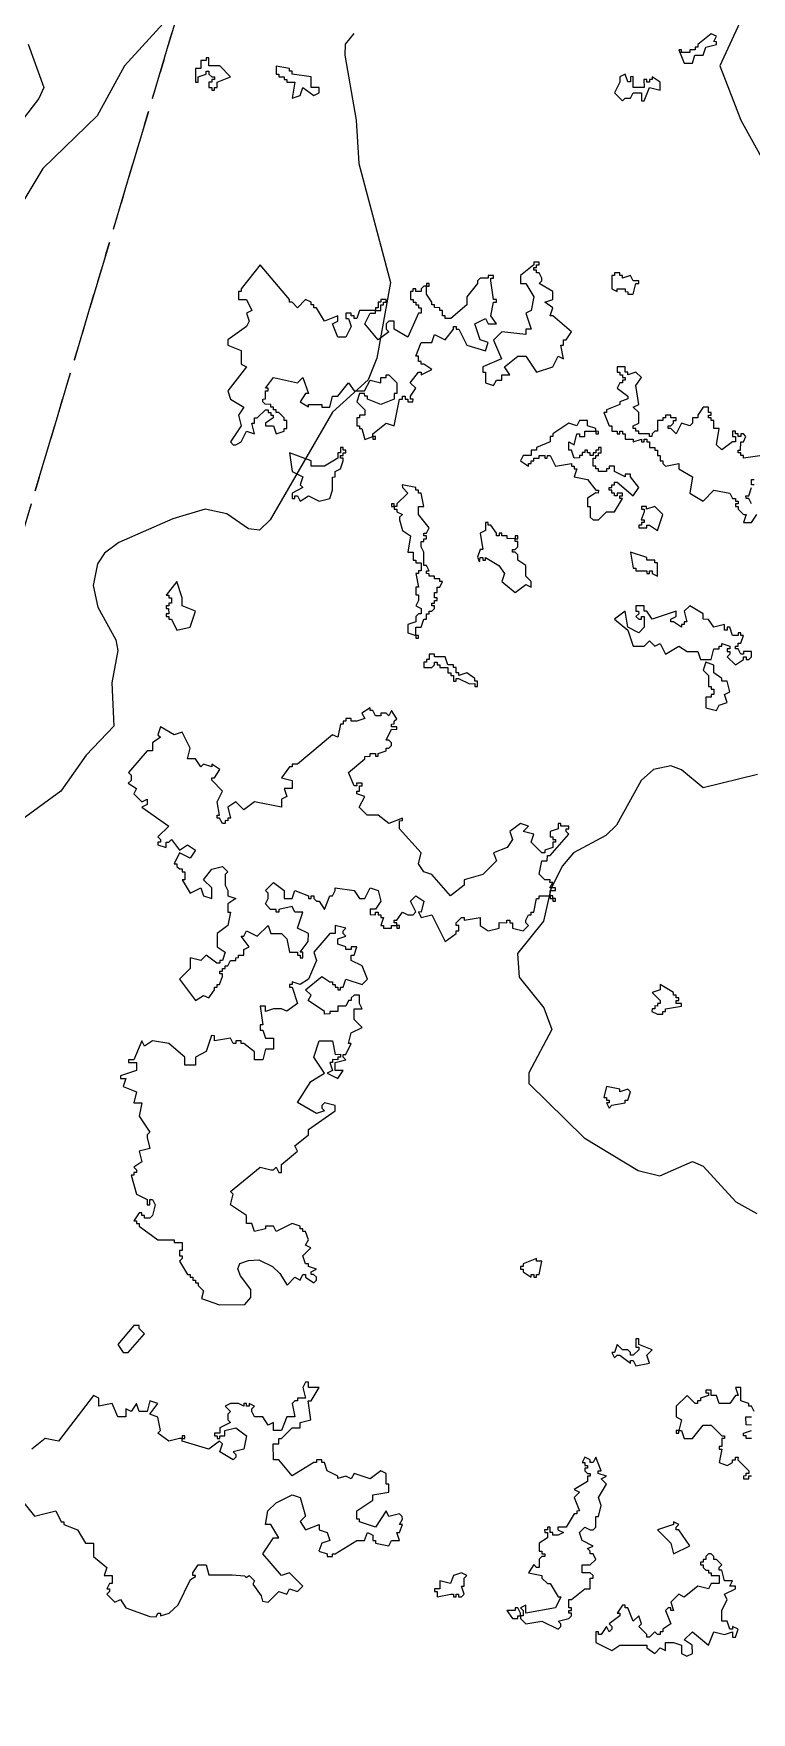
# Model space of a CAD drawing. Header units: metres. Extents: x -550 to 550, y -500 to 950.
# Drawn here: x -35.5 to 31.3, y 37.5 to 193.8 of the extents above; entities that cross this region are included whole.
import ezdxf

# ---------------------------------------------------------------- set-up
doc = ezdxf.new("R2010")
doc.units = ezdxf.units.M
doc.header["$LTSCALE"] = 2
doc.linetypes.add('PHANTOM', pattern=[6.35, 3.175, -0.635, 0.635, -0.635, 0.635, -0.635])
for name, color, linetype in [('SITE-PROPERTY', 7, 'PHANTOM'), ('SITE-PROPERTY-SITE', 1, 'PHANTOM'), ('SITE-TREE-CANOPY', 94, 'CONTINUOUS'), ('TOPO-CONTOUR-MAJOR', 8, 'CONTINUOUS'), ('TOPO-CONTOUR-MINOR', 9, 'CONTINUOUS')]:
    doc.layers.add(name, color=color, linetype=linetype)

msp = doc.modelspace()

# ---------------------------------------------------------------- linework, layer by layer
at = {"layer": 'SITE-PROPERTY'}
for points in [[(-91.29, 364.29), (28.27, 364.14), (-149.92, -232.31), (-283.98, -308.65), (-550, -309.07), (-550, 364.89)], [(-91.29, 364.29), (28.27, 364.14), (-149.92, -232.31), (-283.98, -308.65), (-550, -309.07), (-550, 364.89)], [(109.19, 124.16), (108.93, -1.9), (-81.11, -2.07), (-1.63, 263.96), (84.76, 263.8)]]:
    msp.add_lwpolyline(points, close=True, dxfattribs=at)
at = {"layer": 'SITE-PROPERTY-SITE'}
msp.add_lwpolyline([(109.19, 124.16), (108.93, -1.9), (-81.11, -2.07), (-1.63, 263.96), (84.76, 263.8)], close=True, dxfattribs=at)
at = {"layer": 'SITE-TREE-CANOPY'}
for points in [[(26.35, 192.76), (26.35, 192.51), (26.1, 192.51), (26.1, 192.26), (25.6, 192.26), (25.6, 192.01), (24.85, 192.01), (24.85, 192.26), (24.6, 192.26), (25.1, 191.01), (25.85, 191.02), (26.09, 191.76), (26.85, 191.76), (27.1, 192.52), (28.1, 192.76), (28.1, 193.01), (27.85, 193.02), (28.1, 193.52), (27.6, 193.76)], [(-19.15, 191.51), (-19.4, 191.51), (-19.4, 191.26), (-19.9, 191.26), (-19.9, 190.51), (-20.4, 190.51), (-20.4, 189.26), (-20.15, 189.26), (-20.15, 189.76), (-19.41, 190.01), (-19.41, 190.26), (-19.15, 190.26), (-19.15, 190.01), (-18.9, 189.76), (-18.65, 189.76), (-18.65, 189.51), (-18.9, 189.51), (-18.9, 189.26), (-19.15, 189.26), (-19.15, 188.76), (-18.9, 188.76), (-18.9, 188.5), (-18.65, 188.52), (-18.65, 188.76), (-18.4, 188.76), (-18.4, 189.26), (-17.15, 189.76), (-18.15, 190.76), (-19.15, 190.76)], [(-12.9, 190.01), (-12.65, 190.01), (-12.65, 189.76), (-12.15, 189.76), (-12.15, 189.51), (-11.9, 189.51), (-11.9, 189.26), (-11.16, 189.26), (-11.4, 187.76), (-10.65, 188.02), (-10.4, 188.76), (-9.4, 188.01), (-8.9, 188.26), (-8.9, 188.76), (-9.65, 188.76), (-9.65, 189.76), (-11.4, 190.01), (-11.4, 190.26), (-11.65, 190.26), (-11.65, 190.51), (-12.9, 190.75)], [(19.1, 189.76), (19.1, 189.26), (18.6, 188.26), (19.35, 187.51), (19.6, 187.76), (20.1, 187.76), (20.35, 188.26), (21.1, 188.26), (21.1, 187.51), (21.35, 187.51), (21.85, 188.76), (22.85, 188.51), (22.85, 189.26), (22.1, 189.76), (22.1, 189.51), (21.85, 189.51), (21.85, 189.26), (21.6, 189.26), (21.6, 189.51), (21.34, 189.51), (21.35, 188.76), (20.35, 188.76), (20.35, 189.77), (20.1, 189.75), (20.09, 189.27), (19.85, 189.27), (19.6, 190.01)], [(-3.9, 156.52), (-2.65, 157.51), (-1.9, 157.26), (-1.4, 159.76), (-1.15, 159.76), (-1.15, 160.02), (-0.9, 160.02), (-0.9, 159.76), (-0.65, 159.76), (-0.65, 159.51), (-0.16, 159.51), (-0.15, 159.76), (-0.4, 159.76), (-0.4, 160.01), (0.1, 160.76), (-0.41, 161.26), (0.35, 162.26), (0.6, 162.26), (0.6, 162.02), (1.6, 162.51), (0.85, 163.01), (0.6, 163.01), (0.6, 163.26), (0.35, 163.26), (0.35, 163.76), (0.1, 163.76), (0.6, 165.01), (1.6, 165.01), (1.85, 165.76), (2.85, 165.26), (3.6, 166.26), (3.6, 166.51), (3.85, 166.51), (3.85, 166.26), (4.1, 166.26), (4.84, 164.76), (6.6, 164.25), (6.85, 165.01), (6.1, 165.26), (5.6, 166.76), (6.6, 167.26), (6.85, 166.76), (7.6, 166.76), (7.1, 167.51), (7.35, 168.76), (7.6, 168.76), (7.6, 169.01), (7.35, 169.01), (7.1, 170.76), (7.1, 171.01), (7.35, 171.01), (7.35, 171.26), (6.85, 171.26), (6.85, 171.01), (6.1, 171.01), (5.85, 170.76), (5.85, 170.51), (4.85, 169.26), (4.85, 168.51), (3.35, 167.26), (2.85, 167.26), (2.85, 167.51), (2.6, 167.51), (2.59, 168.01), (2.35, 168.01), (2.35, 168.26), (1.85, 168.27), (1.85, 168.51), (1.6, 168.51), (1.6, 168.76), (1.1, 169.51), (1.09, 170.26), (0.85, 170.26), (0.6, 170.01), (0.6, 169.76), (0.1, 169.76), (0.1, 170.01), (-0.16, 170.01), (-0.16, 169.76), (-0.4, 169.76), (-0.4, 169.01), (-0.15, 169.01), (-0.15, 168.76), (0.1, 168.76), (0.1, 168.51), (0.35, 168.51), (0.35, 168.26), (0.6, 168.26), (0.6, 167.76), (0.35, 167.76), (-0.65, 165.51), (-1.9, 166.26), (-1.9, 167.01), (-2.4, 167.01), (-2.65, 166.76), (-2.65, 166.26), (-2.4, 166.01), (-3.4, 165.26), (-4.65, 166.76), (-4.15, 167.76), (-3.66, 167.76), (-3.66, 168.01), (-5.15, 168.01), (-5.4, 167.26), (-5.65, 167.26), (-5.65, 167.51), (-5.9, 167.51), (-5.9, 167.76), (-6.4, 167.76), (-6.4, 167.26), (-6.15, 167.26), (-5.9, 166.51), (-6.4, 165.51), (-7.16, 165.51), (-7.65, 166.77), (-7.15, 167.01), (-7.15, 167.51), (-8.4, 167.01), (-9.15, 168.26), (-9.4, 168.26), (-9.4, 168.51), (-9.65, 168.51), (-9.65, 168.76), (-10.15, 169.02), (-10.9, 168.26), (-11.4, 168.76), (-11.65, 168.76), (-11.65, 169.01), (-14.4, 172.26), (-16.15, 170.01), (-16.15, 169.76), (-16.41, 169.76), (-16.4, 169.01), (-15.66, 169.01), (-15.15, 168.01), (-15.65, 167.75), (-15.41, 167.01), (-15.65, 166.51), (-17.4, 165.27), (-17.4, 164.76), (-16.15, 164.26), (-16.15, 163.01), (-15.65, 162.76), (-17.4, 160.52), (-17.15, 159.76), (-15.9, 159.01), (-16.4, 158.26), (-16.16, 157.27), (-17.15, 155.77), (-16.9, 155.51), (-16.65, 155.51), (-16.15, 155.76), (-15.65, 156.76), (-14.9, 156.51), (-15.15, 157.51), (-14.9, 157.51), (-14.9, 158.01), (-14.65, 158.01), (-13.9, 158.76), (-13.65, 158.76), (-13.65, 158.51), (-13.4, 158.51), (-13.4, 158.26), (-13.16, 158.26), (-13.16, 158.01), (-13.9, 157.51), (-13.9, 157.26), (-13.15, 157.26), (-12.9, 156.51), (-12.15, 156.76), (-12.15, 157.02), (-11.9, 157.02), (-11.9, 157.76), (-12.15, 157.76), (-12.15, 158.01), (-12.65, 158.51), (-12.9, 158.51), (-12.9, 158.76), (-13.15, 158.76), (-13.15, 159.01), (-13.4, 159.01), (-13.4, 159.26), (-13.91, 159.27), (-14.15, 159.51), (-14.15, 159.75), (-13.9, 159.77), (-13.9, 160.51), (-13.65, 160.51), (-13.65, 160.76), (-13.9, 160.76), (-13.15, 161.76), (-10.9, 161.26), (-10.4, 161.76), (-9.9, 160.26), (-10.15, 160.26), (-10.65, 159.51), (-9.9, 159.02), (-9.9, 159.26), (-8.65, 159.26), (-8.65, 159.01), (-7.9, 159.01), (-7.65, 160.01), (-7.15, 160.01), (-6.15, 161.26), (-5.65, 160.51), (-4.66, 160.51), (-4.16, 161.51), (-3.15, 161.26), (-3.15, 161.76), (-2.65, 161.76), (-2.65, 162.01), (-2.4, 162.01), (-1.66, 161.26), (-1.65, 160.26), (-1.9, 160.26), (-1.9, 159.76), (-3.15, 159.26), (-4.4, 159.76), (-4.4, 160.01), (-4.65, 160.01), (-4.66, 160.27), (-5.15, 160.27), (-5.4, 159.51), (-4.65, 158.76), (-4.65, 158.26), (-5.15, 158.26), (-5.15, 158.01), (-5.4, 158.01), (-5.4, 157.26), (-5.15, 157.26), (-5.15, 157.01), (-4.91, 157.01), (-4.65, 156), (-3.9, 156.26)], [(9.85, 170.51), (10.35, 170.51), (11.1, 169.27), (10.85, 168.01), (10.35, 167.76), (10.85, 166.26), (10.35, 166.26), (10.34, 165.76), (8.1, 166.01), (7.35, 165.25), (8.09, 163.51), (6.34, 162.76), (6.34, 162.26), (6.6, 162.26), (6.6, 161.26), (7.35, 161.01), (7.6, 161.51), (8.1, 161.51), (8.1, 162.01), (8.85, 162), (8.35, 162.76), (9.6, 163.76), (10.35, 163.76), (11.35, 162.26), (12.85, 162.76), (13.35, 163.76), (13.85, 163.51), (13.59, 164.76), (13.85, 164.76), (13.85, 165.26), (14.1, 165.26), (14.6, 166.01), (12.85, 167.51), (12.6, 167.51), (12.85, 168.26), (12.1, 168.76), (12.85, 169.01), (12.85, 169.76), (11.6, 170.51), (11.85, 170.76), (11.85, 171.01), (11.6, 171.51), (11.35, 171.51), (11.35, 171.76), (11.1, 171.76), (11.1, 172.01), (11.35, 172.01), (11.35, 172.26), (11.6, 172.26), (11.6, 172.51), (11.1, 172.51), (11.1, 172.26), (9.85, 171.26)], [(1.35, 170.26), (1.35, 170.51), (1.1, 170.51), (1.09, 170.26)], [(18.6, 171.26), (18.35, 171.26), (18.35, 170.01), (18.85, 169.76), (18.85, 170.01), (19.6, 170.01), (19.6, 169.76), (19.85, 169.75), (19.85, 169.51), (20.35, 169.51), (20.6, 170.51), (20.85, 170.51), (20.85, 170.77), (20.35, 170.76), (20.1, 171.26), (19.35, 171.01), (19.35, 171.26), (19.09, 171.26), (19.1, 171.51), (18.6, 171.51)], [(-3.15, 168.01), (-3.15, 168.51), (-2.9, 168.51), (-2.9, 168.76), (-2.65, 168.76), (-2.65, 169.01), (-3.16, 169.01), (-3.16, 168.76), (-3.4, 168.76), (-3.4, 168.26), (-3.65, 168.26), (-3.66, 168.01)], [(16.85, 157.01), (16.1, 157.26), (16.1, 157.76), (15.35, 157.76), (15.09, 157.26), (14.35, 157.51), (12.85, 156.52), (12.85, 156.26), (12.6, 156.26), (12.6, 155.76), (11.35, 155.26), (11.35, 155), (10.85, 155.01), (10.85, 154.5), (10.1, 154.51), (9.84, 154.01), (10.6, 153.52), (10.6, 153.76), (10.85, 153.76), (10.85, 154.02), (11.09, 154.02), (11.09, 154.26), (11.6, 154.26), (11.6, 154.51), (12.1, 154.51), (12.1, 154.26), (12.34, 154.26), (12.35, 154.51), (12.6, 154.51), (13.1, 153.51), (14.6, 153.77), (14.6, 153.51), (14.85, 153.51), (14.85, 153.26), (15.1, 153.26), (14.85, 152.51), (16.1, 152.26), (16.85, 151.26), (17.1, 151.26), (17.09, 151.01), (16.85, 151.02), (16.1, 150.52), (16.1, 149.76), (16.35, 149.76), (16.35, 148.76), (16.6, 148.51), (17.1, 148.51), (17.85, 149.26), (18.6, 149.26), (19.35, 150.51), (19.1, 150.51), (19.1, 150.76), (19.35, 150.76), (19.35, 151.01), (18.85, 151.01), (18.85, 150.76), (18.6, 150.76), (18.6, 151.01), (18.34, 151.01), (18.35, 151.26), (18.1, 151.26), (18.1, 151.51), (18.35, 151.51), (18.35, 151.76), (18.6, 151.76), (18.6, 152.01), (18.84, 152.01), (20.35, 150.75), (20.85, 151.51), (20.1, 152.51), (20.1, 152.76), (19.6, 152.76), (19.6, 152.51), (18.6, 153.02), (18.6, 153.5), (18.1, 153.51), (18.1, 153.26), (17.85, 153.26), (17.85, 153.01), (17.1, 153.01), (17.1, 153.26), (16.85, 153.26), (16.85, 153.51), (16.6, 153.51), (16.6, 154.26), (16.85, 154.26), (16.85, 154.51), (17.1, 154.51), (17.1, 154.76), (17.35, 154.76), (17.35, 155.26), (17.1, 155.26), (17.1, 155.01), (16.85, 155.01), (16.85, 154.76), (16.6, 154.76), (16.6, 154.51), (16.35, 154.51), (16.35, 154.76), (16.1, 154.76), (16.1, 155.01), (15.85, 155.01), (15.85, 154.77), (15.6, 154.77), (15.6, 154.51), (15.35, 154.51), (15.35, 154.27), (14.84, 154.25), (14.6, 155.01), (14.35, 155.01), (14.35, 155.76), (14.85, 155.51), (15.1, 156.51), (15.35, 156.51), (15.35, 156.26), (15.84, 156.26), (15.85, 156.76), (16.85, 156.76)], [(16.85, 156.51), (17.1, 156.51), (17.1, 156.75), (16.85, 156.76)], [(-11.15, 150.51), (-11.15, 150.76), (-10.9, 150.76), (-10.65, 150.26), (-9.9, 150.76), (-8.9, 150.26), (-7.91, 150.51), (-7.65, 151.26), (-7.65, 152.5), (-7.4, 152.52), (-7.4, 153), (-6.9, 153.26), (-6.65, 154.01), (-6.65, 154.26), (-6.9, 154.26), (-6.9, 154.51), (-6.65, 154.51), (-6.65, 154.76), (-6.4, 154.76), (-6.4, 155.01), (-6.65, 155.01), (-6.65, 155.26), (-6.9, 155.26), (-6.9, 154.76), (-7.16, 154.76), (-7.15, 154.26), (-8.4, 153.51), (-9.65, 153.51), (-9.65, 154.01), (-11.65, 154.76), (-11.4, 153.01), (-10.4, 152.51), (-10.65, 151.76), (-10.4, 151.51), (-11.4, 151.01), (-11.4, 150.51)], [(-3.9, 156.01), (-3.65, 156.01), (-3.65, 156.26), (-3.9, 156.26)], [(-1.9, 149.5), (-1.65, 149.52), (-1.65, 149.26), (-1.15, 149.01), (-1.41, 148.76), (-1.41, 148.51), (-1.15, 147.51), (-0.4, 147.01), (-0.65, 145.51), (-0.15, 145.51), (-0.15, 144.76), (0.1, 144.76), (0.1, 144.51), (0.6, 144.51), (0.6, 143.76), (0.35, 143.76), (0.35, 143.51), (0.1, 143.51), (0.35, 142.26), (0.1, 142.26), (0.1, 141.52), (0.35, 141.52), (0.35, 141.01), (0.1, 140.51), (0.6, 140.26), (0.6, 139.76), (0.35, 139.76), (0.1, 139.51), (0.1, 139.01), (-0.65, 138.76), (-0.65, 138.01), (0.1, 137.76), (0.1, 138.51), (0.6, 138.51), (0.85, 139.26), (1.1, 139.26), (1.1, 139.76), (1.35, 139.76), (1.35, 140.01), (1.6, 140.01), (1.85, 140.26), (1.85, 140.51), (1.6, 140.51), (1.6, 140.76), (1.85, 140.76), (1.85, 141.01), (2.1, 141.01), (2.1, 141.26), (1.85, 141.26), (1.85, 141.76), (2.1, 141.76), (2.1, 142.26), (2.35, 142.26), (2.6, 142.76), (2.35, 142.76), (2.35, 143.01), (1.85, 143.01), (1.85, 143.26), (1.35, 143.26), (1.35, 143.5), (1.09, 143.51), (1.1, 143.76), (1.35, 143.76), (1.1, 144.26), (0.85, 144.26), (0.84, 145.51), (0.6, 146.01), (0.6, 146.51), (0.85, 146.51), (0.85, 146.76), (1.1, 146.76), (1.1, 147.01), (0.85, 147.01), (0.85, 147.27), (1.1, 147.27), (1.35, 147.77), (0.35, 149.01), (0.34, 149.76), (0.85, 149.76), (0.6, 151.01), (0.35, 151.01), (0.35, 151.26), (0.1, 151.26), (0.1, 151.52), (-1.16, 151.76), (-1.15, 151.51), (-0.65, 151), (-1.65, 150.01), (-1.65, 149.76), (-1.9, 149.76)], [(-1.9, 150.01), (-2.16, 150.01), (-2.16, 149.76), (-1.9, 149.76)], [(21.6, 147.76), (21.6, 148.01), (21.85, 148.01), (22.6, 147.51), (23.1, 149), (22.35, 149.76), (21.59, 149.51), (21.59, 149.76), (21.1, 149.76), (21.1, 149.51), (21.35, 149.51), (21.35, 149.26), (21.09, 148.51), (21.35, 148.51), (21.35, 148.26), (21.1, 148.26), (21.1, 148.01), (20.85, 148.01), (20.85, 147.76)], [(8.6, 146.77), (8.6, 147.01), (8.1, 147.01), (8.1, 147.26), (7.85, 147.26), (7.85, 147.01), (7.6, 147.01), (7.6, 147.26), (7.1, 148.01), (6.85, 148.01), (6.85, 148.26), (6.6, 148.26), (6.6, 147.51), (6.1, 147.26), (6.35, 145.76), (6.1, 145.76), (5.85, 145.03), (6.03, 144.61), (6.1, 145.01), (6.35, 145.01), (6.35, 144.76), (6.6, 144.75), (6.6, 145.01), (7.84, 144.26), (8.35, 143.51), (8.1, 142.76), (9.35, 141.76), (10.35, 142.51), (10.85, 142.26), (10.85, 142.76), (10.35, 143.26), (10.34, 144.26), (9.6, 144.76), (9.59, 145.26), (9.35, 145.51), (9.1, 145.51), (9.1, 145.76), (9.35, 145.76), (9.6, 146.01), (9.6, 146.51), (9.35, 146.51), (9.35, 146.76)], [(9.6, 146.76), (9.6, 147.01), (9.35, 147.01), (9.35, 146.76)], [(20.35, 144.01), (20.6, 144.01), (20.6, 143.76), (21.6, 143.76), (21.6, 143.51), (21.85, 143.51), (21.85, 143.76), (22.1, 143.76), (22.1, 143.51), (22.6, 143.27), (22.6, 144.51), (22.35, 144.51), (22.35, 144.76), (21.6, 144.76), (21.6, 145.01), (20.1, 145.5)], [(-23.15, 140.26), (-22.91, 140.26), (-22.9, 139.75), (-23.15, 139.76), (-23.15, 139.51), (-22.9, 139.51), (-22.9, 139.27), (-22.65, 139.27), (-22.15, 138.26), (-20.9, 138.51), (-20.41, 140.01), (-21.65, 140.51), (-21.65, 141.25), (-22.15, 142.76), (-23.15, 141.51), (-22.9, 141.51), (-22.9, 141.26), (-22.65, 141.26), (-22.65, 140.76), (-22.9, 140.76), (-22.9, 140.51), (-23.15, 140.51)], [(25.1, 140.01), (25.34, 139.01), (25.1, 139.01), (25.1, 138.76), (24.85, 138.76), (24.85, 138.51), (24.09, 139.01), (23.85, 139.01), (23.85, 139.26), (24.35, 139.51), (24.35, 140.02), (22.1, 139.26), (21.6, 140.01), (21.35, 140.01), (21.35, 140.51), (20.6, 140.51), (20.6, 140.01), (20.84, 140.01), (20.85, 139.76), (20.6, 139.51), (20.85, 139.26), (21.1, 139.26), (21.1, 139.51), (21.35, 139.51), (21.35, 138.51), (20.85, 138.01), (19.85, 138.51), (19.59, 140.01), (18.6, 139.26), (19.84, 138.26), (20.35, 136.76), (21.35, 136.76), (21.85, 137.26), (22.35, 136.76), (22.85, 137.01), (23.35, 136.01), (24.6, 136.76), (25.35, 136.27), (26.35, 136.26), (26.6, 135.51), (27.6, 135.51), (27.85, 136.51), (28.35, 136.51), (28.35, 136.76), (28.6, 136.76), (28.6, 137.01), (29.34, 136.76), (29.35, 136.5), (29.1, 136.51), (29.1, 136.26), (29.35, 136.26), (29.35, 136.02), (29.1, 135.76), (29.85, 135.01), (30.6, 135.51), (30.6, 135.76), (30.85, 135.76), (30.85, 135.51), (31.1, 135.51), (31.34, 135.76), (31.35, 136.26), (30.6, 136.26), (30.6, 136.01), (30.35, 136.01), (30.1, 136.51), (29.85, 136.52), (29.85, 136.76), (30.1, 136.76), (30.1, 137.02), (30.35, 137.02), (30.6, 137.76), (30.35, 137.76), (30.35, 138.01), (30.1, 138.01), (30.1, 137.76), (29.6, 137.76), (29.35, 138.51), (29.1, 138.51), (29.1, 138.26), (28.85, 138.26), (28.85, 138.76), (27.85, 138.51), (27.35, 139.25), (26.85, 139.26), (26.85, 139.76), (25.6, 140.51)], [(0.1, 137.51), (0.35, 137.51), (0.35, 137.76), (0.1, 137.76)], [(5.85, 133.01), (5.85, 133.51), (5.6, 133.51), (5.6, 133.75), (4.85, 134.26), (4.1, 134.01), (4.1, 134.26), (3.85, 134.26), (3.85, 134.76), (3.6, 134.76), (3.6, 135.01), (3.1, 135.02), (2.85, 135.76), (1.85, 135.76), (1.85, 136.01), (1.34, 136.01), (1.35, 135.51), (1.1, 135.51), (1.1, 135.26), (0.85, 135.26), (0.84, 134.76), (1.6, 134.76), (1.85, 135.01), (1.85, 135.26), (2.1, 135.26), (2.09, 135.01), (2.35, 135.01), (2.35, 134.76), (3.1, 134.76), (3.1, 134.26), (3.35, 134.26), (3.35, 134.01), (3.6, 134.01), (3.6, 133.51), (3.85, 133.51), (3.85, 133.76), (4.09, 133.76), (5.1, 133.26), (5.6, 133.27), (5.6, 133.01)], [(27.85, 135), (27.1, 135.26), (26.85, 134.51), (27.35, 134.02), (27.35, 133.01), (27.6, 133.01), (27.6, 132.76), (27.85, 132.76), (27.85, 132.26), (27.6, 132.26), (27.6, 132.01), (27.1, 132.01), (27.1, 131.01), (28.1, 130.76), (28.35, 131.26), (29.1, 131.51), (28.85, 132.26), (29.35, 132.51), (29.09, 133.51), (28.6, 133.51), (28.6, 133.76), (27.85, 134.26)], [(12.6, 114.01), (13.1, 114.01), (13.1, 114.26), (12.59, 114.26), (12.85, 114.76), (12.59, 114.76), (12.6, 115.01), (12.1, 115.01), (11.6, 115.52), (11.85, 116.76), (12.34, 116.76), (12.35, 117.26), (12.6, 117.26), (14.35, 119.26), (14.1, 119.51), (14.1, 119.76), (14.35, 119.76), (14.35, 120.01), (13.6, 120.01), (13.6, 120.26), (13.35, 120.26), (13.35, 119.76), (12.6, 119.51), (12.6, 119.01), (12.85, 119.01), (12.85, 118.76), (13.1, 118.76), (13.1, 118.51), (12.85, 118.51), (12.85, 118.01), (12.1, 117.76), (12.1, 117.51), (11.85, 117.51), (10.84, 118.51), (11.1, 119.26), (10.1, 119.51), (10.6, 120.01), (9.85, 120.26), (8.85, 119.51), (9.1, 118.76), (8.6, 118.01), (7.35, 117.51), (7.6, 116.76), (6.35, 115.51), (4.6, 115.01), (4.6, 114.51), (3.34, 113.51), (1.6, 115.51), (0.85, 115.76), (0.35, 116.51), (0.6, 117.51), (-1.4, 119.76), (-1.4, 120.5), (-1.15, 120.52), (-1.15, 120.76), (-2.4, 120.26), (-3.4, 121.01), (-4.41, 121.01), (-5.16, 121.76), (-4.65, 122.76), (-5.4, 123.01), (-5.4, 123.26), (-5.15, 123.26), (-5.15, 123.76), (-4.9, 123.76), (-4.9, 124.01), (-5.41, 124.01), (-5.4, 123.76), (-5.65, 123.76), (-6.16, 125), (-4.65, 126.26), (-4.65, 126.5), (-4.15, 126.52), (-4.15, 126.76), (-3.65, 126.76), (-3.65, 126.51), (-3.4, 126.51), (-3.4, 126.76), (-2.65, 127.01), (-2.66, 127.26), (-2.4, 127.26), (-2.15, 127.51), (-2.15, 127.76), (-2.4, 128.01), (-2.65, 128.01), (-2.15, 129.02), (-1.65, 129.01), (-1.66, 129.26), (-2.15, 129.26), (-2.15, 129.5), (-1.9, 129.52), (-1.9, 129.76), (-1.65, 130), (-2.15, 130.76), (-2.41, 130.26), (-2.65, 130.51), (-3.15, 130.51), (-3.15, 130.26), (-3.66, 130.26), (-3.9, 130.76), (-4.15, 130.76), (-4.15, 131.01), (-4.91, 130.51), (-4.65, 130.01), (-5.4, 129.76), (-5.9, 129.77), (-5.9, 130.01), (-6.4, 130.01), (-6.4, 129.76), (-6.66, 129.76), (-6.66, 129.51), (-6.9, 129.51), (-7.16, 128.27), (-7.65, 128.51), (-10.9, 125.76), (-11.4, 125.76), (-11.4, 125.51), (-11.65, 125.51), (-12.4, 124.51), (-11.4, 124.26), (-11.4, 123.51), (-12.15, 123.51), (-11.9, 122.77), (-12.4, 122.51), (-12.4, 121.77), (-14.9, 122.26), (-15.9, 121.51), (-16.65, 122.26), (-17.4, 121.76), (-17.15, 120.76), (-17.4, 120.76), (-17.4, 120.51), (-17.65, 120.52), (-17.65, 120.26), (-17.9, 120.26), (-18.16, 120.76), (-18.4, 120.76), (-18.4, 121.01), (-18.16, 121.01), (-18.4, 122.26), (-17.9, 123.26), (-18.9, 124.27), (-18.9, 124.51), (-18.65, 124.51), (-18.15, 125.27), (-18.9, 125.76), (-18.9, 125.51), (-19.65, 125.76), (-19.91, 125.51), (-20.4, 126.26), (-21.15, 126.26), (-20.9, 127.26), (-21.65, 128.76), (-22.4, 128.51), (-23.65, 129.26), (-23.9, 128.51), (-23.65, 128.27), (-24.4, 127.77), (-24.4, 127.01), (-24.9, 127.01), (-26.65, 125.01), (-26.4, 124.76), (-26.4, 124.26), (-26.66, 124.01), (-25.9, 123.51), (-26.15, 123.01), (-25.4, 122.26), (-24.9, 122.52), (-24.9, 122.02), (-25.4, 121.76), (-22.9, 120.01), (-23.9, 119.01), (-23.65, 118.77), (-23.65, 118.51), (-23.9, 118.51), (-23.9, 118.27), (-23.15, 118.01), (-23.15, 118.51), (-22.9, 118.51), (-22.65, 118.76), (-21.9, 117.76), (-21.15, 118.26), (-20.4, 117.76), (-20.9, 117.02), (-21.9, 117.51), (-22.4, 116.51), (-22.15, 116.51), (-22.15, 116.26), (-21.9, 116.02), (-21.65, 116.02), (-21.65, 115.76), (-21.4, 115.76), (-21.4, 115.01), (-21.65, 115.01), (-20.9, 113.76), (-19.9, 114.26), (-19.65, 113.51), (-18.9, 113.26), (-18.9, 114.27), (-19.65, 115.01), (-18.9, 116.01), (-17.9, 116.26), (-17.4, 115.76), (-17.65, 115.51), (-17.65, 114.51), (-17.4, 114.01), (-17.4, 113.51), (-16.66, 113.26), (-17.4, 112.76), (-17.4, 112.01), (-17.15, 112), (-17.4, 110.76), (-18.4, 110.02), (-18.4, 108.76), (-17.65, 108.26), (-17.9, 107.51), (-18.15, 107.51), (-18.15, 107.26), (-18.41, 107.26), (-19.4, 108.01), (-19.9, 107.51), (-20.9, 107.76), (-20.9, 106.76), (-21.9, 105.76), (-20.4, 103.76), (-19.65, 104.25), (-19.15, 104.01), (-18.65, 104.77), (-18.65, 105.01), (-18.4, 105.01), (-18.4, 105.27), (-18.16, 105.27), (-17.9, 106.01), (-17.9, 106.25), (-18.15, 106.26), (-18.15, 106.51), (-17.9, 106.51), (-17.9, 106.76), (-17.65, 106.76), (-17.65, 107.01), (-17.4, 107.01), (-17.15, 107.51), (-16.65, 107.51), (-16.65, 107.75), (-16.4, 107.77), (-16.4, 108.01), (-15.9, 108.01), (-15.9, 108.51), (-15.4, 108.77), (-16.15, 109.76), (-15.9, 109.76), (-15.66, 110.26), (-14.65, 109.77), (-13.65, 110.77), (-13.4, 110.01), (-12.4, 110.01), (-11.9, 109.51), (-11.66, 108.26), (-10.9, 108.26), (-10.9, 108.01), (-10.65, 108.01), (-10.65, 107.76), (-10.4, 107.76), (-10.41, 108.26), (-10.65, 108.26), (-9.91, 109.26), (-9.9, 110.02), (-10.9, 110.51), (-10.4, 112.01), (-11.15, 112.01), (-11.4, 112.51), (-12.65, 112.25), (-12.65, 112.01), (-12.9, 112.01), (-12.9, 112.26), (-13.41, 112.26), (-13.9, 112.76), (-13.65, 113.26), (-13.65, 113.76), (-13.9, 114.01), (-13.15, 114.76), (-12.15, 114.01), (-12.15, 113.26), (-11.4, 113.27), (-11.15, 114.01), (-9.9, 113.51), (-9.9, 113.26), (-9.65, 113.26), (-9.65, 113.51), (-9.4, 113.51), (-9.4, 113.26), (-9.15, 113.01), (-8.9, 113.01), (-8.41, 112.26), (-7.91, 113.51), (-7.65, 113.51), (-7.4, 114.01), (-7.41, 114.26), (-5.65, 114.01), (-5.15, 113.26), (-4.65, 113.26), (-4.15, 114.26), (-3.4, 114.01), (-3.15, 113.01), (-3.65, 112.27), (-4.15, 112.27), (-4.15, 111.77), (-3.65, 111.76), (-3.65, 112.01), (-3.4, 112.01), (-3.4, 111.76), (-3.15, 111.76), (-3.15, 111.51), (-2.9, 111.51), (-3.15, 110.76), (-2.9, 110.76), (-2.9, 110.51), (-2.15, 110.51), (-2.15, 110.76), (-1.65, 110.76), (-1.65, 111.01), (-1.9, 111.01), (-1.9, 111.26), (-1.65, 111.26), (-1.15, 112.01), (-0.65, 111.76), (-0.15, 111.76), (0.1, 112.02), (-0.4, 113.01), (0.1, 113.51), (0.85, 113.02), (0.6, 112.01), (0.35, 112.02), (0.6, 111.51), (1.6, 111.76), (2.85, 109.26), (3.85, 110.01), (3.85, 110.26), (4.1, 110.26), (4.1, 110.76), (3.85, 110.76), (3.85, 111.01), (4.35, 111.51), (4.6, 111.51), (4.6, 111.26), (6.09, 111.51), (6.1, 110.76), (6.84, 110.26), (7.85, 110.51), (7.85, 111.02), (8.59, 111.01), (8.59, 111.26), (8.85, 111.26), (8.85, 111.01), (9.1, 111.01), (9.1, 110.51), (10.1, 110.26), (10.6, 110.76), (10.35, 111.01), (10.35, 111.26), (10.6, 111.76), (10.85, 111.76), (10.85, 112.01), (11.1, 112.01), (11.35, 113.26), (11.6, 113.26), (11.6, 113.51), (12.6, 113.51)], [(12.6, 113.26), (12.85, 113.26), (12.85, 113.51), (12.6, 113.51)], [(12.85, 113.01), (13.1, 113.01), (13.1, 113.26), (12.85, 113.26)], [(-18.16, 75.46), (-15.8, 75.48), (-15.26, 76.12), (-15.24, 76.88), (-16.21, 78.14), (-16.46, 78.81), (-16.29, 79.29), (-15.48, 79.59), (-14.51, 79.63), (-13.23, 79.01), (-12.56, 78.35), (-11.88, 77.29), (-11.15, 78.01), (-10.65, 77.76), (-10.4, 78.26), (-10.15, 78.26), (-10.15, 78.01), (-9.4, 77.51), (-9.15, 77.76), (-9.15, 78.01), (-9.41, 78.26), (-9.65, 78.26), (-9.65, 78.51), (-9.15, 78.76), (-9.9, 79.01), (-9.9, 79.26), (-10.16, 79.26), (-10.4, 80.02), (-9.66, 80.76), (-10.15, 81), (-9.9, 81.51), (-10.15, 82.26), (-10.4, 82.26), (-10.4, 82.51), (-10.65, 82.51), (-10.65, 82.76), (-11.4, 83.01), (-12.9, 82.27), (-13.15, 82.76), (-13.9, 82.76), (-13.9, 82.51), (-14.9, 82.26), (-15.15, 83.01), (-15.65, 83.01), (-15.66, 83.76), (-17.15, 84.76), (-16.9, 85.76), (-17.16, 86.01), (-14.4, 88.26), (-13.4, 88.01), (-13.15, 88.01), (-12.9, 88.26), (-12.65, 87.76), (-12.41, 87.76), (-12.4, 88.51), (-10.9, 89.76), (-11.15, 90.26), (-9.9, 91.26), (-9.9, 91.76), (-7.41, 93.52), (-7.4, 94), (-8.4, 94.26), (-8.65, 94.01), (-8.65, 93.76), (-8.4, 93.51), (-9.15, 93.26), (-10.9, 94.27), (-9.66, 96.25), (-8.4, 97.01), (-9.4, 98.51), (-8.9, 100.01), (-7.65, 100.01), (-7.41, 98.75), (-6.9, 98.77), (-6.9, 98.51), (-7.15, 98.51), (-7.15, 98.26), (-7.65, 98.27), (-7.65, 98.01), (-7.9, 98.01), (-7.65, 97.26), (-8.15, 97.01), (-7.16, 96.51), (-6.66, 97.26), (-7.4, 97.26), (-7.4, 98.01), (-6.4, 98.26), (-6.65, 98.51), (-6.65, 98.76), (-6.4, 98.76), (-5.9, 99.76), (-6.15, 99.77), (-5.9, 100.76), (-4.9, 101.27), (-5.65, 102.01), (-5.65, 103.01), (-4.9, 103.01), (-5.15, 103.51), (-5.15, 104.26), (-5.65, 104.26), (-5.9, 104.01), (-5.9, 103.76), (-6.16, 103.76), (-6.4, 103.26), (-7.15, 103.26), (-7.15, 102.76), (-7.91, 102.76), (-7.9, 102.52), (-8.4, 102.5), (-8.4, 102.76), (-9.91, 103.76), (-9.65, 104.26), (-10.15, 104.77), (-8.65, 106.01), (-7.9, 105.51), (-7.65, 105.51), (-7.65, 105.26), (-7.4, 105.26), (-7.4, 105.01), (-7.15, 105.01), (-7.15, 104.76), (-6.91, 104.76), (-6.91, 105.01), (-6.65, 105.01), (-6.41, 105.76), (-4.9, 105.26), (-4.4, 105.76), (-4.9, 107.01), (-5.9, 107.51), (-5.9, 108.01), (-5.65, 108.01), (-5.4, 108.76), (-5.9, 108.76), (-5.9, 108.51), (-6.4, 108.51), (-6.4, 108.76), (-7.15, 109.01), (-7.15, 109.51), (-6.4, 109.75), (-6.65, 110.01), (-6.65, 110.26), (-6.4, 110.51), (-7.4, 110.76), (-7.4, 110.01), (-7.9, 110.01), (-9.4, 108.26), (-9.15, 107.51), (-9.9, 105.75), (-10.66, 105.26), (-11.4, 105.51), (-11.4, 105.26), (-11.65, 105.26), (-11.65, 105.01), (-11.4, 105.01), (-10.9, 103.51), (-11.9, 102.77), (-12.4, 103.01), (-13.15, 103.01), (-13.9, 102.76), (-13.9, 103.26), (-14.4, 103.26), (-14.15, 101.51), (-14.4, 101.51), (-14.4, 101.01), (-14.15, 101.01), (-13.9, 100.26), (-13.15, 100.26), (-13.15, 99.26), (-13.9, 99.26), (-14.15, 98.26), (-14.9, 98.26), (-14.9, 99.01), (-15.9, 99.76), (-16.15, 99.76), (-16.15, 100.01), (-16.65, 100.01), (-16.65, 99.76), (-16.91, 99.76), (-17.15, 100.26), (-18.65, 100.02), (-18.65, 100.5), (-18.91, 100.51), (-19.4, 99.02), (-20.4, 98.5), (-20.41, 97.76), (-21.4, 97.76), (-21.4, 98.51), (-22.9, 99.77), (-24.41, 100.01), (-25.15, 99.51), (-25.4, 100.01), (-26.15, 98.26), (-26.65, 98.26), (-26.65, 98.01), (-25.9, 98.01), (-25.9, 97.26), (-27.4, 96.76), (-27.4, 96.51), (-26.9, 96.51), (-27.15, 95.76), (-25.9, 95.26), (-26.15, 94.26), (-25.4, 94.26), (-25.65, 93.01), (-24.66, 91.51), (-24.9, 91.26), (-24.9, 91.01), (-24.65, 90.01), (-25.65, 89.76), (-25.4, 88.76), (-26.16, 88.26), (-25.9, 88.01), (-25.9, 87.76), (-26.15, 87.76), (-26.15, 87.51), (-26.4, 87.51), (-25.91, 85.76), (-24.9, 85.26), (-24.9, 84.76), (-24.65, 84.76), (-24.65, 85.26), (-24.4, 85.26), (-24.15, 84.76), (-24.41, 83.76), (-24.65, 83.52), (-25.15, 83.51), (-25.15, 83.76), (-25.4, 83.76), (-25.4, 84.01), (-25.66, 84.01), (-26.15, 83.26), (-25.9, 83.26), (-25.9, 83.01), (-25.65, 83.01), (-25.65, 82.76), (-23.9, 81.51), (-22.4, 81.51), (-22.4, 81.25), (-21.65, 81.26), (-21.65, 80.51), (-21.9, 80.51), (-21.9, 80.01), (-21.65, 80.01), (-21.65, 79.76), (-21.9, 79.51), (-21.15, 78.26), (-20.9, 78.26), (-20.9, 78.02), (-20.65, 78.02), (-20.65, 77.76), (-20.4, 77.76), (-20.4, 77.51), (-20.15, 77.51), (-20.15, 77.26), (-19.65, 76.76), (-19.84, 76.03)], [(-1.65, 110.5), (-1.4, 110.52), (-1.4, 110.76), (-1.65, 110.76)], [(24.1, 104.51), (22.85, 105.26), (22.85, 104.76), (22.1, 104.51), (22.85, 103.77), (22.85, 103.51), (22.59, 103.51), (22.6, 103.26), (22.35, 103.27), (22.35, 103.01), (22.1, 103.01), (22.09, 102.76), (22.6, 102.51), (23.1, 102.51), (23.1, 102.76), (23.34, 102.76), (23.35, 103.01), (24.85, 103.26), (24.85, 103.51), (24.35, 103.51), (24.35, 103.76), (24.6, 103.76), (24.6, 104.01), (24.35, 104.01), (24.35, 104.26), (24.1, 104.26)], [(17.6, 94.76), (17.85, 94.76), (17.85, 94.51), (18.1, 94.51), (18.09, 94.26), (17.85, 94.26), (18.1, 93.76), (18.35, 94.02), (19.6, 94.26), (19.6, 94.51), (19.85, 94.51), (20.1, 95.26), (19.84, 95.52), (19.1, 95.26), (19.1, 95.51), (17.85, 95.76)], [(10.85, 78.01), (10.85, 78.26), (11.1, 78.26), (11.1, 78.01), (11.35, 78.01), (11.35, 78.26), (11.6, 78.26), (11.85, 79.51), (11.35, 79.51), (11.35, 79.76), (10.1, 79.27), (10.1, 79.01), (9.84, 79.01), (9.85, 78.76), (10.1, 78.76), (10.1, 78.51)], [(-27.15, 71), (-26.66, 71.02), (-25.15, 72.76), (-25.66, 73.26), (-25.65, 73.51), (-26.15, 73.51), (-27.65, 71.76)], [(22.1, 71.26), (20.85, 71.76), (20.85, 72.27), (20.6, 72.27), (20.6, 71.51), (20.85, 71.51), (20.85, 71.26), (20.35, 70.76), (20.1, 70.76), (20.1, 71.01), (19.85, 71.27), (19.35, 71.26), (18.84, 71.76), (18.6, 71.01), (18.35, 71.01), (18.6, 70.51), (18.85, 70.76), (19.1, 70.75), (20.1, 70.01), (20.1, 70.26), (20.35, 70.26), (20.6, 69.76), (21.85, 70.01), (21.6, 70.76)], [(-21.4, 63.01), (-21.4, 63.26), (-21.65, 63.26), (-21.65, 63.01)], [(24.35, 63.76), (24.35, 63.51), (24.6, 63.51), (24.6, 63.76)], [(9.85, 46.26), (10.35, 45.76), (11.84, 46.01), (13.35, 45.26), (13.6, 45.51), (13.6, 45.76), (13.35, 46.01), (14.34, 46.26), (14.6, 46.51), (14.6, 46.76), (14.35, 46.76), (14.35, 47.01), (14.6, 47.01), (14.6, 47.26), (14.35, 47.26), (14.35, 48.01), (14.6, 48.01), (15.84, 49.01), (16.35, 49.01), (16.35, 50.01), (16.6, 50.01), (16.6, 50.26), (16.34, 50.51), (15.6, 50.51), (15.59, 51.26), (16.35, 51.26), (16.85, 51.76), (16.6, 52.26), (16.35, 52.26), (16.35, 52.52), (16.1, 52.76), (16.6, 53), (15.6, 53.51), (15.35, 54.26), (15.84, 54.76), (16.35, 54.51), (16.6, 54.51), (16.85, 54.76), (16.85, 55.76), (17.1, 55.76), (17.35, 56.76), (17.1, 57.51), (17.84, 58.77), (17.35, 59.26), (17.85, 59.51), (17.09, 59.76), (17.09, 60.01), (17.35, 60.01), (16.85, 61.26), (16.6, 60.76), (16.34, 60.76), (16.34, 61.01), (15.85, 61.26), (15.6, 60.76), (15.85, 60.76), (15.85, 60.51), (16.1, 60.51), (16.1, 60.26), (15.85, 60.26), (15.84, 60.01), (16.1, 59.76), (16.35, 59.76), (16.35, 59.51), (16.1, 59.51), (16.1, 59.01), (14.85, 58.26), (15.35, 58.01), (14.85, 57.51), (15.35, 56.27), (15.1, 56.25), (15.1, 56.01), (14.85, 56.01), (14.1, 54.77), (13.34, 54.76), (13.34, 54.51), (13.85, 54.27), (13.35, 54.01), (12.85, 54.01), (12.85, 54.26), (12.6, 54.26), (12.6, 54.76), (12.35, 54.76), (12.35, 54.51), (12.09, 54.51), (12.1, 54.26), (12.35, 54.26), (12.35, 53.76), (11.6, 53.26), (11.6, 52.51), (11.85, 52.51), (11.85, 52.27), (12.1, 52.27), (12.1, 52.01), (11.85, 52.01), (11.6, 51.77), (11.6, 51.01), (11.35, 51.01), (11.1, 51.27), (10.6, 50.51), (11.85, 50.26), (11.85, 50.01), (12.35, 49.51), (12.6, 49.51), (13.35, 48.26), (13.6, 48.26), (13.1, 47.26), (10.35, 46.76), (10.35, 47.51), (9.84, 47.26), (10.1, 47.01), (10.1, 46.51), (9.85, 46.51)], [(24.1, 52.26), (25.6, 53.02), (24.59, 54.51), (24.35, 54.51), (24.35, 54.76), (24.6, 55.01), (24.1, 55.26), (24.1, 55.01), (22.6, 54.51), (23.85, 53.26)], [(27.1, 52.01), (27.1, 51.76), (26.85, 51.76), (26.84, 51.51), (26.6, 51.51), (26.6, 51.26), (26.84, 51.26), (26.84, 51.01), (27.1, 50.76), (27.35, 50.75), (27.35, 50.51), (27.6, 50.51), (27.59, 50.27), (28.35, 50.26), (28.35, 49.51), (27.6, 49.51), (27.35, 49.01), (26.35, 49.27), (25.1, 48.25), (24.6, 48.51), (23.85, 47.76), (24.1, 47.01), (23.85, 47.01), (23.85, 47.26), (23.59, 47.26), (23.35, 47.01), (23.85, 45.76), (23.1, 45.27), (23.1, 45.01), (22.85, 45.01), (22.85, 44.77), (22.59, 44.77), (22.35, 45.01), (21.85, 44.51), (21.6, 44.51), (21.6, 44.76), (20.85, 45.51), (21.1, 45.76), (20.85, 46.51), (20.35, 46.01), (19.84, 47.26), (19.6, 47.26), (19.6, 47.51), (19.35, 47.51), (18.85, 46.76), (19.1, 46.76), (19.1, 46.51), (18.09, 45.76), (18.35, 45.51), (18.35, 45.26), (18.1, 45), (17.85, 45.51), (17.35, 44.76), (17.1, 44.76), (17.1, 45.01), (16.85, 45.01), (16.85, 44.01), (18.35, 43.26), (19.1, 43.76), (21.6, 43.77), (21.6, 43.51), (22.35, 43.01), (22.85, 43.51), (23.35, 43.26), (23.34, 44.01), (24.1, 44.01), (24.85, 43.76), (24.85, 43), (25.34, 42.76), (25.85, 43.01), (25.84, 43.76), (25.1, 44.26), (25.85, 45.01), (27.35, 43.76), (27.85, 45.01), (28.84, 44.76), (29.6, 45.01), (29.6, 44.51), (29.85, 44.51), (30.1, 45.26), (29.6, 45.51), (29.6, 45.26), (29.35, 45.26), (29.1, 46.01), (28.6, 46.01), (28.59, 47.02), (29.09, 48), (28.85, 48.51), (29.85, 49.01), (29.85, 49.26), (29.35, 49.26), (29.6, 49.76), (28.85, 49.76), (28.6, 50.76), (28.35, 50.76), (28.35, 51.01), (28.6, 51.26), (28.1, 51.75), (27.85, 51.76), (27.85, 52.01), (27.6, 52.26), (27.34, 52.26)], [(3.35, 48.51), (3.6, 48.51), (3.6, 48.26), (3.85, 48.26), (3.85, 48.51), (4.09, 48.51), (4.09, 48.26), (4.35, 48.26), (4.6, 48.52), (4.35, 49.26), (4.59, 49.26), (4.6, 50.01), (4.85, 50.26), (4.35, 50.51), (3.6, 50.26), (3.34, 49.51), (2.35, 49.76), (2.35, 49.01), (1.85, 49.01), (1.85, 48.76), (2.1, 48.76), (2.1, 48.26)], [(9.85, 46.76), (9.6, 47.26), (9.35, 47.26), (9.35, 47.01), (8.59, 47.01), (9.1, 46.26), (9.6, 46.26), (9.6, 46.51), (9.85, 46.51)]]:
    msp.add_lwpolyline(points, close=True, dxfattribs=at)
for points in [[(32.35, 154.51), (30.6, 154.26), (30.6, 154.51), (30.35, 154.51), (30.35, 154.76), (30.1, 154.76), (30.1, 155.01), (30.34, 155.01), (30.35, 155.76), (30.6, 155.76), (30.84, 156.26), (30.6, 156.51), (30.35, 156.51), (30.35, 156.26), (30.1, 156.26), (30.1, 156.52), (29.85, 156.52), (29.85, 156.76), (29.6, 156.76), (29.59, 156.26), (29.85, 156.26), (29.85, 155.76), (29.6, 155.76), (28.6, 155.02), (28.1, 155.51), (28.35, 157.01), (27.85, 157.01), (27.85, 157.76), (27.6, 157.76), (27.6, 158.01), (27.35, 158.01), (27.35, 158.27), (27.6, 158.26), (27.6, 158.51), (27.35, 158.51), (27.35, 159.01), (26.85, 159.01), (26.35, 158.26), (26.35, 158.01), (25.85, 158.01), (25.85, 157.51), (25.6, 157.26), (24.85, 157.51), (24.35, 156.51), (23.84, 157.01), (23.6, 157.01), (23.6, 157.26), (23.84, 157.26), (24.1, 157.51), (24.1, 157.76), (24.35, 157.76), (24.35, 158.01), (23.85, 158.01), (23.85, 158.26), (23.35, 158.26), (23.35, 158.01), (23.1, 158.01), (23.1, 157.76), (22.6, 157.76), (22.6, 156.76), (22.35, 156.76), (22.1, 156.51), (22.09, 156.26), (21.85, 156.26), (21.85, 156.51), (20.85, 156.51), (20.85, 156.76), (20.6, 156.76), (20.6, 157.01), (20.35, 157.01), (20.35, 157.26), (20.85, 157.51), (20.85, 158.51), (20.35, 159.01), (20.85, 159.26), (20.6, 161.01), (21.1, 161.76), (20.6, 162.26), (19.85, 162.01), (19.85, 162.26), (19.6, 162.26), (19.6, 162.76), (18.84, 162.76), (18.85, 162.26), (19.1, 162.26), (19.1, 162.01), (19.35, 162.01), (19.35, 161.76), (19.59, 161.76), (19.59, 161.51), (19.35, 161.51), (19.35, 161.26), (19.1, 161.26), (18.85, 160.76), (19.85, 160.01), (19.84, 159.77), (19.1, 159.51), (19.1, 159.25), (17.85, 158.76), (17.85, 158.51), (17.6, 158.51), (18.1, 157.27), (18.35, 157.26), (18.35, 156.76), (18.85, 156.76), (18.85, 156.51), (19.1, 156.51), (19.1, 156.76), (19.35, 156.76), (19.35, 156.51), (19.6, 156.51), (19.59, 156.01), (20.35, 156.01), (20.35, 155.76), (21.1, 156.02), (21.1, 155.76), (21.35, 155.76), (21.35, 156.02), (21.6, 156.01), (21.6, 155.76), (21.85, 155.76), (21.85, 155.26), (22.35, 155.26), (22.35, 155.01), (22.6, 155.01), (22.6, 154.51), (22.85, 154.51), (22.85, 154.01), (23.1, 154.01), (23.1, 153.77), (23.35, 153.51), (24.6, 153.76), (24.6, 153.26), (25.85, 152.51), (25.6, 151.01), (26.85, 150.26), (27.85, 151.26), (29.35, 151.01), (29.6, 150.51), (29.85, 150.51), (29.85, 150.26), (30.1, 150.26), (30.1, 150.01), (29.85, 150.01), (29.85, 149.76), (30.1, 149.76), (30.1, 149.51), (30.6, 149.01), (30.85, 149.01), (30.6, 148.26), (31.35, 148.26), (31.85, 149.02)], [(31.6, 151.76), (31.34, 151.76), (31.35, 152.26), (31.6, 152.26)], [(31.35, 150.01), (31.1, 150.51), (30.85, 150.51), (30.84, 150.76), (31.1, 150.76), (31.35, 151.51)], [(-36.4, 57.01), (-35.4, 55.77), (-33.4, 56.26), (-32.91, 55.26), (-32.65, 55.26), (-32.65, 55.01), (-31.4, 54.51), (-30.65, 53.26), (-29.9, 53.26), (-29.9, 52.01), (-28.66, 51.01), (-28.9, 50.26), (-28.15, 50.26), (-28.15, 49.52), (-28.4, 49.52), (-28.65, 49.02), (-28.41, 49.02), (-28.41, 48.76), (-28.65, 48.51), (-27.9, 47.76), (-27.4, 48.01), (-26.9, 47.24), (-24.67, 46.45), (-24.08, 46.42), (-23.9, 46.76), (-23.65, 46.76), (-23.65, 46.51), (-22.85, 46.75), (-22.02, 47.53), (-20.86, 49.88), (-20.4, 50.15), (-20.4, 50.26), (-20.65, 50.26), (-20.65, 50.51), (-20.15, 51.26), (-19.4, 51.26), (-19.17, 50.33), (-17, 50.32), (-15.83, 50.23), (-15.68, 50.08), (-15.4, 50.25), (-14.9, 49.76), (-15.06, 49.44), (-14.3, 48.37), (-14.18, 47.86), (-13.65, 47.76), (-12.65, 48.76), (-11.9, 48.51), (-11.65, 49.02), (-10.91, 48.76), (-10.4, 49.26), (-11.65, 50.51), (-12.4, 50.26), (-14.15, 52.26), (-13.15, 53.76), (-12.65, 53.76), (-13.4, 55.01), (-13.9, 55.01), (-13.66, 56.26), (-12.9, 57.01), (-11.4, 57.76), (-10.65, 57.51), (-10.15, 55.77), (-10.65, 55.27), (-10.15, 54.51), (-8.9, 55.01), (-8.9, 54.51), (-8.15, 54.26), (-7.9, 53.52), (-8.65, 53.26), (-8.91, 52.52), (-8.15, 52.26), (-8.15, 52.01), (-7.65, 52.01), (-7.65, 52.26), (-7.4, 52.26), (-5.4, 53.51), (-4.66, 53.51), (-4.4, 54.26), (-3.9, 54.01), (-3.9, 53.51), (-3.65, 53.51), (-3.65, 53.27), (-2.4, 53.01), (-2.16, 53.51), (-1.4, 53.51), (-1.65, 54.26), (-1.4, 54.26), (-1.15, 55.01), (-1.4, 55.01), (-1.15, 55.51), (-1.16, 55.76), (-1.4, 56.01), (-2.41, 55.76), (-2.65, 56.26), (-3.65, 54.76), (-5.15, 55.26), (-5.15, 55.51), (-5.4, 55.51), (-5.4, 56.26), (-3.9, 57.26), (-3.91, 57.76), (-2.4, 58.01), (-2.4, 58.76), (-2.65, 58.76), (-2.65, 59.76), (-3.15, 60.01), (-4.15, 59.26), (-5.65, 59.76), (-5.91, 59.26), (-6.4, 59.51), (-7.16, 59.27), (-7.15, 59.51), (-8.15, 60.01), (-8.4, 60.76), (-8.65, 60.76), (-8.66, 61.01), (-9.15, 61.01), (-9.15, 60.76), (-9.4, 60.76), (-11.4, 59.52), (-12.65, 61.01), (-13.15, 61.01), (-13.16, 62.51), (-12.65, 62.51), (-12.65, 63.01), (-12.4, 63.01), (-11.4, 64.01), (-10.65, 64.01), (-10.65, 64.51), (-9.66, 64.76), (-9.91, 66.51), (-9.65, 66.51), (-8.9, 67.75), (-9.9, 67.76), (-9.9, 68.26), (-10.15, 68.26), (-10.4, 67.76), (-10.15, 66.76), (-10.9, 66.76), (-10.9, 66.51), (-11.16, 66.51), (-11.4, 66.26), (-11.15, 65.01), (-11.9, 65.01), (-12.4, 63.76), (-13.15, 63.76), (-13.15, 64.51), (-13.65, 64.26), (-14.15, 65.01), (-14.9, 65.02), (-15.15, 65.51), (-15.15, 65.76), (-14.9, 66.01), (-15.4, 66.26), (-15.4, 66.01), (-15.65, 66.01), (-15.65, 66.26), (-15.9, 66.26), (-15.9, 66.01), (-16.4, 66.26), (-17.15, 66.26), (-17.65, 66.01), (-17.15, 65.51), (-17.4, 65.26), (-17.4, 64.76), (-17.16, 64.51), (-18.15, 64.01), (-18.15, 63.51), (-18.65, 63.51), (-18.65, 63.26), (-18.4, 63.26), (-18.4, 63.01), (-18.15, 63.01), (-18.15, 63.26), (-17.66, 63.26), (-17.66, 63.76), (-16.65, 64.01), (-15.65, 63.26), (-15.9, 62.01), (-16.9, 61.76), (-16.65, 61.51), (-16.65, 61.26), (-16.9, 61.01), (-18.15, 61.76), (-17.9, 62.51), (-18.16, 62.76), (-19.15, 62.01), (-21.65, 62.76), (-21.65, 63.01), (-21.9, 63.01), (-22.9, 62.76), (-23.91, 63.51), (-23.65, 63.76), (-23.9, 65), (-24.65, 65.26), (-23.9, 66.26), (-24.65, 66.51), (-24.9, 65.51), (-25.65, 65.51), (-25.9, 66.26), (-26.4, 65.51), (-26.9, 65.77), (-26.9, 65.01), (-27.65, 65.01), (-28.15, 66.26), (-29.4, 66.01), (-29.4, 66.76), (-29.91, 67.02), (-33.16, 62.76), (-34.4, 63.01), (-35.65, 62.01)], [(31.6, 65.51), (31.34, 66.01), (31.1, 66.01), (31.1, 66.26), (30.35, 66.51), (30.35, 67.76), (29.85, 67.76), (30.1, 67.01), (29.85, 67.01), (29.35, 66.26), (28.35, 66.26), (28.09, 67.01), (27.6, 67.01), (27.6, 67.51), (27.1, 67.51), (27.1, 67.26), (27.35, 67.26), (27.35, 67.01), (26.6, 66.76), (26.6, 66.51), (26.34, 66.51), (26.34, 66.26), (26.1, 66.26), (25.35, 67.01), (24.35, 66.01), (24.35, 65.01), (24.85, 64.76), (24.6, 63.76), (24.85, 63.76), (25.1, 63), (25.85, 63.02), (26.85, 64.26), (27.6, 64.26), (28.59, 63.26), (28.85, 63.26), (28.85, 63.01), (28.59, 63.01), (28.6, 62.26), (28.35, 62.26), (28.35, 62.01), (28.6, 62.01), (28.35, 60.76), (29.1, 60.51), (29.6, 60.76), (29.6, 61.01), (29.85, 61.01), (29.85, 61.26), (30.1, 61.26), (30.09, 61.01), (31.1, 60), (31.1, 59.76), (30.84, 59.76), (30.84, 59.52), (30.6, 59.5), (30.6, 59.26), (31.1, 59.26), (31.1, 59.52), (31.35, 59.52)], [(31.35, 64.26), (30.85, 64.27), (30.84, 65.01), (31.35, 65.01)], [(31.35, 63.01), (30.85, 63.01), (30.85, 63.26), (30.6, 63.26), (30.6, 63.51), (31.35, 63.76)]]:
    msp.add_lwpolyline(points, dxfattribs=at)
at = {"layer": 'TOPO-CONTOUR-MAJOR'}
msp.add_lwpolyline([(-35.99, 192.78), (-34.52, 188.75), (-34.98, 187.74), (-36.62, 185.59)], dxfattribs=at)
at = {"layer": 'TOPO-CONTOUR-MINOR'}
for points in [[(-22.42, 195.8), (-27.03, 190.76), (-29.57, 186.11), (-34.61, 181.23), (-38.55, 174.64)], [(-5.68, 193.79), (-6.46, 192.78), (-6.51, 191.77), (-5.45, 185.72), (-5.19, 181.69), (-2.24, 170.61), (-3.52, 163.56), (-4.32, 161.54), (-7.64, 158.52), (-13.45, 148.51), (-14.45, 147.55), (-15.46, 147.69), (-17.48, 149.08), (-19.49, 149.51), (-22.51, 148.62), (-27.55, 146.4), (-28.87, 145.42), (-29.52, 144.41), (-29.93, 142.4), (-29.51, 140.38), (-27.83, 137.36), (-27.65, 136.35), (-28.2, 133.33), (-28.01, 129.3), (-30.57, 126.61), (-32.94, 123.25), (-36.62, 120.57)], [(30.28, 194.79), (28.4, 190.76), (30.37, 185.72), (32.61, 181.69)], [(31.9, 124.8), (26.86, 123.58), (24.84, 125.26), (23.84, 125.61), (22.22, 125.27), (21.07, 124.26), (18.8, 120.1), (17.79, 119.13), (14.77, 117.51), (13.76, 116.32), (12.68, 114.18), (11.98, 111.16), (9.57, 108.14), (9.73, 105.96), (12.01, 103.1), (12.78, 101.08), (10.63, 97.05), (10.64, 96.05), (15.78, 90.99), (20.81, 87.95), (22.83, 87.46), (25.85, 88.79), (26.86, 88.37), (29.88, 85.03), (31.85, 83.96)]]:
    msp.add_lwpolyline(points, dxfattribs=at)

doc.saveas('drawing.dxf')
